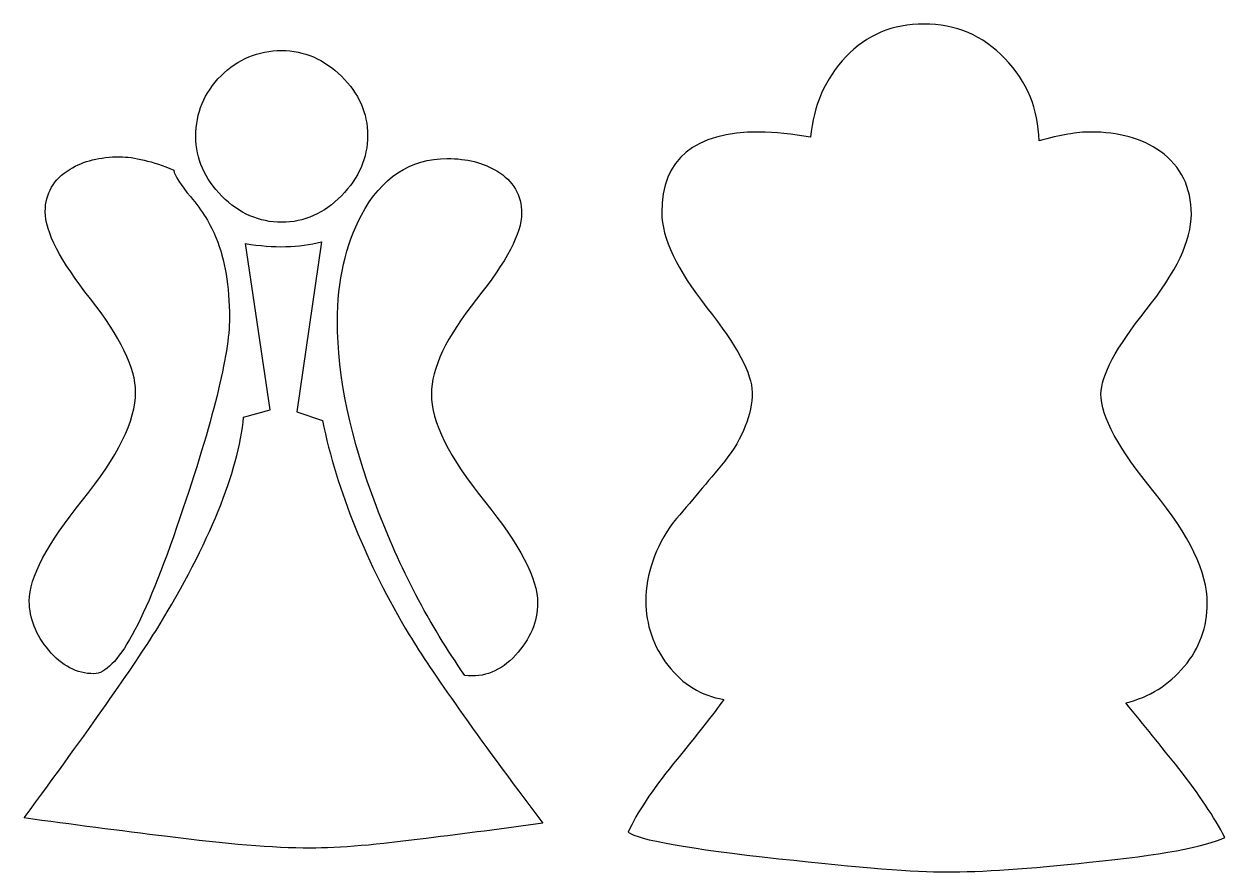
# Model space of a CAD drawing. Header units: centimetres. Extents: x -12 to 21, y -9.9 to 13.4.
import ezdxf

# ---------------------------------------------------------------- set-up
doc = ezdxf.new("R2010")
doc.units = ezdxf.units.CM
doc.header["$MEASUREMENT"] = 0
doc.layers.add('Layer 1', color=7, linetype='Continuous')

msp = doc.modelspace()

# ---------------------------------------------------------------- linework, layer by layer
at = {"layer": 'Layer 1'}
msp.add_open_spline([(20.99869, -8.91406), (20.46299, -9.17348), (19.22181, -9.40073), (17.27514, -9.5958), (17.27514, -9.5958), (15.62055, -9.77402), (14.30659, -9.86314), (13.33326, -9.86314), (13.33326, -9.86314), (12.50596, -9.86314), (10.97292, -9.7416), (8.73415, -9.49851), (8.73415, -9.49851), (6.25178, -9.22275), (4.87271, -8.97941), (4.59695, -8.76851), (4.59695, -8.76851), (4.84053, -8.23282), (5.25418, -7.60802), (5.83789, -6.89411), (5.83789, -6.89411), (6.69785, -5.82373), (7.16026, -5.23161), (7.22512, -5.11773), (7.22512, -5.11773), (6.60873, -5.0207), (6.09768, -4.70855), (5.69196, -4.18128), (5.69196, -4.18128), (5.28623, -3.65401), (5.08337, -3.06585), (5.08338, -2.41679), (5.08338, -2.41679), (5.08337, -1.6707), (5.33488, -0.94886), (5.83789, -0.25128), (5.83789, -0.25128), (6.30822, 0.30024), (6.7788, 0.85994), (7.24963, 1.42781), (7.24963, 1.42781), (7.75263, 2.07686), (8.00414, 2.70958), (8.00414, 3.32598), (8.00414, 3.32598), (8.00414, 3.82897), (7.59037, 4.60366), (6.76284, 5.65004), (6.76284, 5.65004), (5.93529, 6.69639), (5.52152, 7.56836), (5.52153, 8.26595), (5.52153, 8.26595), (5.52152, 9.74229), (6.41392, 10.48046), (8.19871, 10.48048), (8.19871, 10.48048), (8.63636, 10.48046), (9.10669, 10.4317), (9.60971, 10.33418), (9.60971, 10.33418), (9.6909, 11.21047), (10.01543, 11.94877), (10.5833, 12.54908), (10.5833, 12.54908), (11.15115, 13.14935), (11.86507, 13.4495), (12.72505, 13.44952), (12.72505, 13.44952), (13.60084, 13.4495), (14.34298, 13.13314), (14.95145, 12.50043), (14.95145, 12.50043), (15.5599, 11.8677), (15.87205, 11.11318), (15.88791, 10.2369), (15.88791, 10.2369), (16.4721, 10.39927), (16.94268, 10.48046), (17.29965, 10.48048), (17.29965, 10.48048), (18.07841, 10.48046), (18.71929, 10.30198), (19.22232, 9.94504), (19.22232, 9.94504), (19.79017, 9.53955), (20.0741, 8.96377), (20.07412, 8.21768), (20.07412, 8.21768), (20.0741, 7.50375), (19.66033, 6.62758), (18.83281, 5.58914), (18.83281, 5.58914), (18.00526, 4.55069), (17.59149, 3.78021), (17.59151, 3.2777), (17.59151, 3.2777), (17.59149, 2.66082), (18.07816, 1.76026), (19.05152, 0.57601), (19.05152, 0.57601), (20.02484, -0.60824), (20.51151, -1.62218), (20.51153, -2.4658), (20.51153, -2.4658), (20.51151, -3.13071), (20.3006, -3.71466), (19.87881, -4.21767), (19.87881, -4.21767), (19.45697, -4.72068), (18.92179, -5.05313), (18.27324, -5.21502), (18.27324, -5.21502), (18.75989, -5.81556), (19.24656, -6.41585), (19.73325, -7.0159), (19.73325, -7.0159), (20.28476, -7.72981), (20.70657, -8.36253), (20.99869, -8.91406), (20.99869, -8.91406), (20.99869, -8.91406), (20.99869, -8.91406), (20.99869, -8.91406)], degree=3, knots=[0, 0, 0, 0, 0.03125, 0.03125, 0.03125, 0.03125, 0.0625, 0.0625, 0.0625, 0.0625, 0.09375, 0.09375, 0.09375, 0.09375, 0.125, 0.125, 0.125, 0.125, 0.15625, 0.15625, 0.15625, 0.15625, 0.1875, 0.1875, 0.1875, 0.1875, 0.21875, 0.21875, 0.21875, 0.21875, 0.25, 0.25, 0.25, 0.25, 0.28125, 0.28125, 0.28125, 0.28125, 0.3125, 0.3125, 0.3125, 0.3125, 0.34375, 0.34375, 0.34375, 0.34375, 0.375, 0.375, 0.375, 0.375, 0.40625, 0.40625, 0.40625, 0.40625, 0.4375, 0.4375, 0.4375, 0.4375, 0.46875, 0.46875, 0.46875, 0.46875, 0.5, 0.5, 0.5, 0.5, 0.53125, 0.53125, 0.53125, 0.53125, 0.5625, 0.5625, 0.5625, 0.5625, 0.59375, 0.59375, 0.59375, 0.59375, 0.625, 0.625, 0.625, 0.625, 0.65625, 0.65625, 0.65625, 0.65625, 0.6875, 0.6875, 0.6875, 0.6875, 0.71875, 0.71875, 0.71875, 0.71875, 0.75, 0.75, 0.75, 0.75, 0.78125, 0.78125, 0.78125, 0.78125, 0.8125, 0.8125, 0.8125, 0.8125, 0.84375, 0.84375, 0.84375, 0.84375, 0.875, 0.875, 0.875, 0.875, 0.90625, 0.90625, 0.90625, 0.90625, 0.9375, 0.9375, 0.9375, 0.9375, 1, 1, 1, 1], dxfattribs=at)
at = {"layer": 'Layer 1', "color": 7}
for points, knots in [([(-2.56345, 10.38319), (-2.56346, 10.99956), (-2.80271, 11.54304), (-3.2812, 12.01364), (-3.2812, 12.01364), (-3.75972, 12.4842), (-4.30741, 12.71949), (-4.92427, 12.71951), (-4.92427, 12.71951), (-5.57285, 12.71949), (-6.12833, 12.48829), (-6.59074, 12.02589), (-6.59074, 12.02589), (-7.05316, 11.56346), (-7.28436, 11.00773), (-7.28435, 10.35869), (-7.28435, 10.35869), (-7.28436, 9.74229), (-7.04511, 9.19485), (-6.5666, 8.71636), (-6.5666, 8.71636), (-6.08811, 8.23784), (-5.54067, 7.99859), (-4.92427, 7.99861), (-4.92427, 7.99861), (-4.30741, 7.99859), (-3.75972, 8.24193), (-3.2812, 8.72861), (-3.2812, 8.72861), (-2.80271, 9.21527), (-2.56346, 9.7668), (-2.56345, 10.38319), (-2.56345, 10.38319), (-2.56345, 10.38319), (-2.56345, 10.38319), (-2.56345, 10.38319)], [0, 0, 0, 0, 0.1, 0.1, 0.1, 0.1, 0.2, 0.2, 0.2, 0.2, 0.3, 0.3, 0.3, 0.3, 0.4, 0.4, 0.4, 0.4, 0.5, 0.5, 0.5, 0.5, 0.6, 0.6, 0.6, 0.6, 0.7, 0.7, 0.7, 0.7, 0.8, 0.8, 0.8, 0.8, 1, 1, 1, 1]), ([(-6.35978, 5.37044), (-6.35979, 6.24623), (-6.48133, 6.97624), (-6.72441, 7.56046), (-6.72441, 7.56046), (-6.87047, 7.93324), (-7.10588, 8.31446), (-7.43065, 8.70411), (-7.43065, 8.70411), (-7.70642, 9.02837), (-7.86039, 9.27171), (-7.89257, 9.43411), (-7.89257, 9.43411), (-8.47678, 9.67718), (-8.97162, 9.79873), (-9.37709, 9.79874), (-9.37709, 9.79874), (-9.91278, 9.79873), (-10.36702, 9.68535), (-10.73981, 9.45862), (-10.73981, 9.45862), (-11.19431, 9.18284), (-11.42155, 8.79346), (-11.42155, 8.29046), (-11.42155, 8.29046), (-11.42155, 7.73892), (-11.00778, 6.93998), (-10.18024, 5.89362), (-10.18024, 5.89362), (-9.35271, 4.84724), (-8.93894, 3.99136), (-8.93893, 3.32598), (-8.93893, 3.32598), (-8.93894, 2.5472), (-9.42573, 1.55764), (-10.39932, 0.35731), (-10.39932, 0.35731), (-11.37291, -0.84303), (-11.8597, -1.76773), (-11.8597, -2.41679), (-11.8597, -2.41679), (-11.8597, -2.88712), (-11.68123, -3.33728), (-11.32426, -3.76726), (-11.32426, -3.76726), (-10.96731, -4.19725), (-10.55342, -4.41224), (-10.08258, -4.41224), (-10.08258, -4.41224), (-9.46621, -4.41224), (-8.67952, -2.98465), (-7.7225, -0.12948), (-7.7225, -0.12948), (-6.81403, 2.5311), (-6.35979, 4.36441), (-6.35978, 5.37044), (-6.35978, 5.37044), (-6.35978, 5.37044), (-6.35978, 5.37044), (-6.35978, 5.37044)], [0, 0, 0, 0, 0.0625, 0.0625, 0.0625, 0.0625, 0.125, 0.125, 0.125, 0.125, 0.1875, 0.1875, 0.1875, 0.1875, 0.25, 0.25, 0.25, 0.25, 0.3125, 0.3125, 0.3125, 0.3125, 0.375, 0.375, 0.375, 0.375, 0.4375, 0.4375, 0.4375, 0.4375, 0.5, 0.5, 0.5, 0.5, 0.5625, 0.5625, 0.5625, 0.5625, 0.625, 0.625, 0.625, 0.625, 0.6875, 0.6875, 0.6875, 0.6875, 0.75, 0.75, 0.75, 0.75, 0.8125, 0.8125, 0.8125, 0.8125, 0.875, 0.875, 0.875, 0.875, 1, 1, 1, 1]), ([(2.10844, -2.4658), (2.10842, -1.80041), (1.62175, -0.86742), (0.64843, 0.33317), (0.64843, 0.33317), (-0.32493, 1.53375), (-0.8116, 2.51526), (-0.81158, 3.2777), (-0.81158, 3.2777), (-0.8116, 3.97527), (-0.39795, 4.84316), (0.42935, 5.88137), (0.42935, 5.88137), (1.25663, 6.91955), (1.67027, 7.70625), (1.67029, 8.24145), (1.67029, 8.24145), (1.67027, 8.74444), (1.44327, 9.13383), (0.9893, 9.40961), (0.9893, 9.40961), (0.61598, 9.63684), (0.16174, 9.75046), (-0.37343, 9.75047), (-0.37343, 9.75047), (-1.39531, 9.75046), (-2.18225, 9.23136), (-2.73425, 8.19318), (-2.73425, 8.19318), (-3.17192, 7.36587), (-3.39075, 6.39253), (-3.39074, 5.27315), (-3.39074, 5.27315), (-3.39075, 3.74778), (-3.0338, 2.05236), (-2.31987, 0.18688), (-2.31987, 0.18688), (-1.68765, -1.50039), (-0.8767, -3.04976), (0.11299, -4.46125), (0.11299, -4.46125), (0.63232, -4.52611), (1.09473, -4.33946), (1.50023, -3.90131), (1.50023, -3.90131), (1.90568, -3.46316), (2.10842, -2.98465), (2.10844, -2.4658), (2.10844, -2.4658), (2.10844, -2.4658), (2.10844, -2.4658), (2.10844, -2.4658)], [0, 0, 0, 0, 0.07142857, 0.07142857, 0.07142857, 0.07142857, 0.14285714, 0.14285714, 0.14285714, 0.14285714, 0.21428571, 0.21428571, 0.21428571, 0.21428571, 0.28571429, 0.28571429, 0.28571429, 0.28571429, 0.35714286, 0.35714286, 0.35714286, 0.35714286, 0.42857143, 0.42857143, 0.42857143, 0.42857143, 0.5, 0.5, 0.5, 0.5, 0.57142857, 0.57142857, 0.57142857, 0.57142857, 0.64285714, 0.64285714, 0.64285714, 0.64285714, 0.71428571, 0.71428571, 0.71428571, 0.71428571, 0.78571429, 0.78571429, 0.78571429, 0.78571429, 0.85714286, 0.85714286, 0.85714286, 0.85714286, 1, 1, 1, 1]), ([(2.25474, -8.52492), (0.42141, -6.09157), (-0.80343, -4.36372), (-1.4198, -3.34136), (-1.4198, -3.34136), (-2.60406, -1.3625), (-3.39892, 0.60051), (-3.80439, 2.5477), (-3.80439, 2.5477), (-3.80439, 2.5477), (-4.51063, 2.79054), (-4.51063, 2.79054), (-4.51063, 2.79054), (-4.51063, 2.79054), (-3.82889, 7.46317), (-3.82889, 7.46317), (-3.82889, 7.46317), (-4.44529, 7.30077), (-5.14286, 7.28443), (-5.92162, 7.41416), (-5.92162, 7.41416), (-5.92162, 7.41416), (-5.24063, 2.83955), (-5.24063, 2.83955), (-5.24063, 2.83955), (-5.24063, 2.83955), (-5.97064, 2.64498), (-5.97064, 2.64498), (-5.97064, 2.64498), (-6.1167, 1.11961), (-6.90339, -0.81098), (-8.33072, -3.14679), (-8.33072, -3.14679), (-8.99612, -4.21767), (-10.22097, -5.96161), (-12.00526, -8.37863), (-12.00526, -8.37863), (-10.6913, -8.55735), (-9.37734, -8.72766), (-8.06337, -8.88956), (-8.06337, -8.88956), (-6.45732, -9.10046), (-5.15128, -9.20591), (-4.14525, -9.20592), (-4.14525, -9.20592), (-3.33431, -9.20591), (-2.27161, -9.1168), (-0.95714, -8.93857), (-0.95714, -8.93857), (0.11322, -8.80885), (1.18385, -8.67097), (2.25474, -8.52492), (2.25474, -8.52492), (2.25474, -8.52492), (2.25474, -8.52492), (2.25474, -8.52492)], [0, 0, 0, 0, 0.06666667, 0.06666667, 0.06666667, 0.06666667, 0.13333333, 0.13333333, 0.13333333, 0.13333333, 0.2, 0.2, 0.2, 0.2, 0.26666667, 0.26666667, 0.26666667, 0.26666667, 0.33333333, 0.33333333, 0.33333333, 0.33333333, 0.4, 0.4, 0.4, 0.4, 0.46666667, 0.46666667, 0.46666667, 0.46666667, 0.53333333, 0.53333333, 0.53333333, 0.53333333, 0.6, 0.6, 0.6, 0.6, 0.66666667, 0.66666667, 0.66666667, 0.66666667, 0.73333333, 0.73333333, 0.73333333, 0.73333333, 0.8, 0.8, 0.8, 0.8, 0.86666667, 0.86666667, 0.86666667, 0.86666667, 1, 1, 1, 1])]:
    msp.add_open_spline(points, degree=3, knots=knots, dxfattribs=at)

doc.saveas('drawing.dxf')
